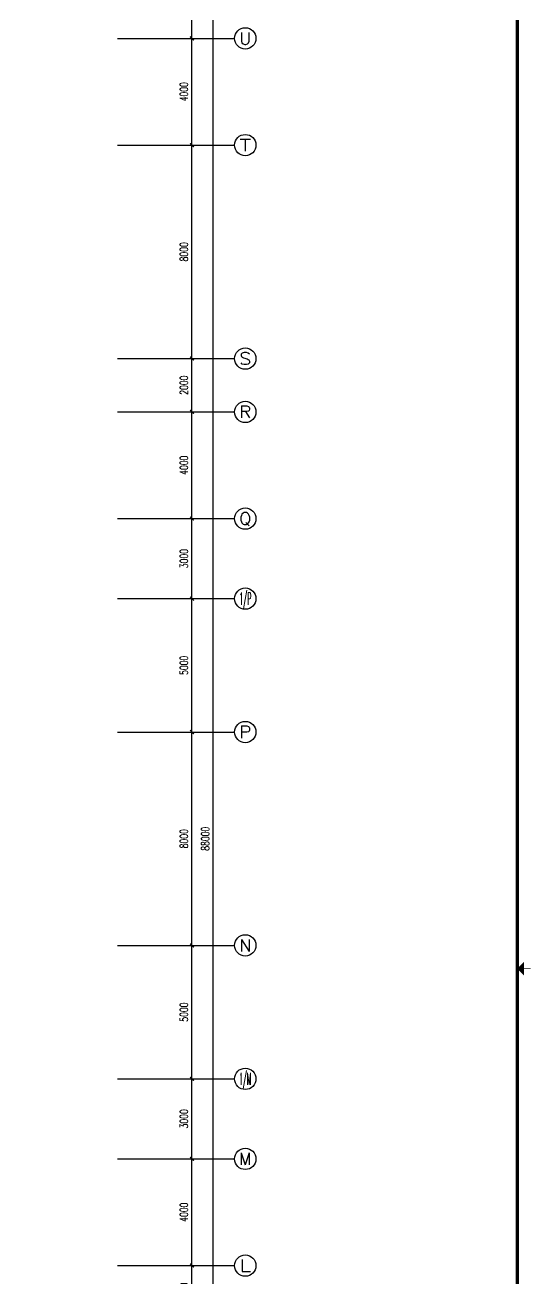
# Model space of a CAD drawing. Extents: x 190999 to 918899, y -200814 to 215286.
# Drawn here: x 815332 to 834308, y -152996 to -105996 of the extents above; entities that cross this region are included whole.
import ezdxf
from ezdxf.enums import TextEntityAlignment as Align

# ---------------------------------------------------------------- set-up
doc = ezdxf.new("R2010")
doc.units = 0
doc.header["$LTSCALE"] = 1000
doc.header["$MEASUREMENT"] = 0
doc.layers.get('Defpoints').update_dxf_attribs({"color": 1})
for name, color, linetype in [('AXIS', 3, 'Continuous'), ('AXIS_TEXT', 7, 'Continuous'), ('图框', 189, 'Continuous')]:
    doc.layers.add(name, color=color, linetype=linetype)
doc.styles.add('_TCH_AXIS', font='COMPLEX', dxfattribs={"bigfont": 'GBCBIG'})
doc.styles.add('COMPLEX', font='COMPLEX')
doc.styles.add('DIM_FONT', font='SIMPLEX', dxfattribs={"width": 0.7, "bigfont": 'GBCBIG'})
doc.dimstyles.new('DIMN', dxfattribs={"dimtxt": 300, "dimasz": 100, "dimexe": 250, "dimexo": 300, "dimgap": 150, "dimtad": 1, "dimdec": 0, "dimzin": 0, "dimdsep": 46, "dimtxsty": 'DIM_FONT', "dimblk": 'ARCHTICK', "dimcen": 0.09, "dimclrt": 7, "dimazin": 2, "dimtfac": 1, "dimtdec": 0, "dimtix": 1, "dimtmove": 2, "dimatfit": 3, "dimfxl": 0, "dimtolj": 1, "dimtzin": 0, "dimarcsym": 0})

# ---------------------------------------------------------------- blocks, each defined once
blk = doc.blocks.new('TJAD_TK_A0')
at = {"layer": '图框', "const_width": 0.3}
blk.add_lwpolyline([(1567.5, 391.74), (1567.5, 394.24)], dxfattribs=at)
at = {"layer": '图框', "const_width": 1.2}
blk.add_lwpolyline([(2152, -431.7), (2152, 389.3), (998, 389.3), (998, -431.7)], close=True, dxfattribs=at)
at = {"layer": '图框'}
blk.add_solid([(1565, 391.74), (1570, 391.74), (1567.5, 389.24)], dxfattribs=at)
blk = doc.blocks.new('_ArchTick')
at = {"const_width": 0.5}
blk.add_lwpolyline([(-0.7, -0.7), (0.7, 0.7)], dxfattribs=at)
blk = doc.blocks.new('*D1720')
at = {"layer": 'AXIS', "color": 0, "lineweight": -2}
for p, q in [((820799, -152496), (821843, -152496)), ((821593, -154496), (821593, -152496)), ((820799, -154496), (821843, -154496))]:
    blk.add_line(p, q, dxfattribs=at)
at = {"layer": 'Defpoints', "color": 0}
for p in [(820499, -152496), (821593, -152496), (820499, -154496)]:
    blk.add_point(p, dxfattribs=at)
at = {"layer": 'AXIS', "color": 0, "lineweight": -2, "xscale": 100, "yscale": 100, "zscale": 100}
for p, rotation in [((821593, -152496), 90), ((821593, -154496), 270)]:
    blk.add_blockref('_ArchTick', p, dxfattribs=dict(at, rotation=rotation))
at = {"layer": 'AXIS', "color": 7, "insert": (821293, -153496), "char_height": 300, "attachment_point": 5, "rotation": 90, "style": 'DIM_FONT'}
blk.add_mtext('\\A1;2000', dxfattribs=at)
blk = doc.blocks.new('*D1721')
at = {"layer": 'AXIS', "color": 0, "lineweight": -2}
for p, q in [((820799, -148496), (821843, -148496)), ((821593, -152496), (821593, -148496)), ((820799, -152496), (821843, -152496))]:
    blk.add_line(p, q, dxfattribs=at)
at = {"layer": 'Defpoints', "color": 0}
for p in [(820499, -148496), (821593, -148496), (820499, -152496)]:
    blk.add_point(p, dxfattribs=at)
at = {"layer": 'AXIS', "color": 0, "lineweight": -2, "xscale": 100, "yscale": 100, "zscale": 100}
for p, rotation in [((821593, -148496), 90), ((821593, -152496), 270)]:
    blk.add_blockref('_ArchTick', p, dxfattribs=dict(at, rotation=rotation))
at = {"layer": 'AXIS', "color": 7, "insert": (821293, -150496), "char_height": 300, "attachment_point": 5, "rotation": 90, "style": 'DIM_FONT'}
blk.add_mtext('\\A1;4000', dxfattribs=at)
blk = doc.blocks.new('*D1722')
at = {"layer": 'AXIS', "color": 0, "lineweight": -2}
for p, q in [((820799, -145496), (821843, -145496)), ((821593, -148496), (821593, -145496)), ((820799, -148496), (821843, -148496))]:
    blk.add_line(p, q, dxfattribs=at)
at = {"layer": 'Defpoints', "color": 0}
for p in [(820499, -145496), (821593, -145496), (820499, -148496)]:
    blk.add_point(p, dxfattribs=at)
at = {"layer": 'AXIS', "color": 0, "lineweight": -2, "xscale": 100, "yscale": 100, "zscale": 100}
for p, rotation in [((821593, -145496), 90), ((821593, -148496), 270)]:
    blk.add_blockref('_ArchTick', p, dxfattribs=dict(at, rotation=rotation))
at = {"layer": 'AXIS', "color": 7, "insert": (821293, -146996), "char_height": 300, "attachment_point": 5, "rotation": 90, "style": 'DIM_FONT'}
blk.add_mtext('\\A1;3000', dxfattribs=at)
blk = doc.blocks.new('*D1723')
at = {"layer": 'AXIS', "color": 0, "lineweight": -2}
for p, q in [((820799, -140496), (821843, -140496)), ((821593, -145496), (821593, -140496)), ((820799, -145496), (821843, -145496))]:
    blk.add_line(p, q, dxfattribs=at)
at = {"layer": 'Defpoints', "color": 0}
for p in [(820499, -140496), (821593, -140496), (820499, -145496)]:
    blk.add_point(p, dxfattribs=at)
at = {"layer": 'AXIS', "color": 0, "lineweight": -2, "xscale": 100, "yscale": 100, "zscale": 100}
for p, rotation in [((821593, -140496), 90), ((821593, -145496), 270)]:
    blk.add_blockref('_ArchTick', p, dxfattribs=dict(at, rotation=rotation))
at = {"layer": 'AXIS', "color": 7, "insert": (821293, -142996), "char_height": 300, "attachment_point": 5, "rotation": 90, "style": 'DIM_FONT'}
blk.add_mtext('\\A1;5000', dxfattribs=at)
blk = doc.blocks.new('*D1724')
at = {"layer": 'AXIS', "color": 0, "lineweight": -2}
for p, q in [((820799, -132496), (821843, -132496)), ((821593, -140496), (821593, -132496)), ((820799, -140496), (821843, -140496))]:
    blk.add_line(p, q, dxfattribs=at)
at = {"layer": 'Defpoints', "color": 0}
for p in [(820499, -132496), (821593, -132496), (820499, -140496)]:
    blk.add_point(p, dxfattribs=at)
at = {"layer": 'AXIS', "color": 0, "lineweight": -2, "xscale": 100, "yscale": 100, "zscale": 100}
for p, rotation in [((821593, -132496), 90), ((821593, -140496), 270)]:
    blk.add_blockref('_ArchTick', p, dxfattribs=dict(at, rotation=rotation))
at = {"layer": 'AXIS', "color": 7, "insert": (821293, -136496), "char_height": 300, "attachment_point": 5, "rotation": 90, "style": 'DIM_FONT'}
blk.add_mtext('\\A1;8000', dxfattribs=at)
blk = doc.blocks.new('*D1725')
at = {"layer": 'AXIS', "color": 0, "lineweight": -2}
for p, q in [((820799, -127496), (821843, -127496)), ((821593, -132496), (821593, -127496)), ((820799, -132496), (821843, -132496))]:
    blk.add_line(p, q, dxfattribs=at)
at = {"layer": 'Defpoints', "color": 0}
for p in [(820499, -127496), (821593, -127496), (820499, -132496)]:
    blk.add_point(p, dxfattribs=at)
at = {"layer": 'AXIS', "color": 0, "lineweight": -2, "xscale": 100, "yscale": 100, "zscale": 100}
for p, rotation in [((821593, -127496), 90), ((821593, -132496), 270)]:
    blk.add_blockref('_ArchTick', p, dxfattribs=dict(at, rotation=rotation))
at = {"layer": 'AXIS', "color": 7, "insert": (821293, -129996), "char_height": 300, "attachment_point": 5, "rotation": 90, "style": 'DIM_FONT'}
blk.add_mtext('\\A1;5000', dxfattribs=at)
blk = doc.blocks.new('*D1726')
at = {"layer": 'AXIS', "color": 0, "lineweight": -2}
for p, q in [((820799, -124496), (821843, -124496)), ((821593, -127496), (821593, -124496)), ((820799, -127496), (821843, -127496))]:
    blk.add_line(p, q, dxfattribs=at)
at = {"layer": 'Defpoints', "color": 0}
for p in [(820499, -124496), (821593, -124496), (820499, -127496)]:
    blk.add_point(p, dxfattribs=at)
at = {"layer": 'AXIS', "color": 0, "lineweight": -2, "xscale": 100, "yscale": 100, "zscale": 100}
for p, rotation in [((821593, -124496), 90), ((821593, -127496), 270)]:
    blk.add_blockref('_ArchTick', p, dxfattribs=dict(at, rotation=rotation))
at = {"layer": 'AXIS', "color": 7, "insert": (821293, -125996), "char_height": 300, "attachment_point": 5, "rotation": 90, "style": 'DIM_FONT'}
blk.add_mtext('\\A1;3000', dxfattribs=at)
blk = doc.blocks.new('*D1727')
at = {"layer": 'AXIS', "color": 0, "lineweight": -2}
for p, q in [((820799, -120496), (821843, -120496)), ((821593, -124496), (821593, -120496)), ((820799, -124496), (821843, -124496))]:
    blk.add_line(p, q, dxfattribs=at)
at = {"layer": 'Defpoints', "color": 0}
for p in [(820499, -120496), (821593, -120496), (820499, -124496)]:
    blk.add_point(p, dxfattribs=at)
at = {"layer": 'AXIS', "color": 0, "lineweight": -2, "xscale": 100, "yscale": 100, "zscale": 100}
for p, rotation in [((821593, -120496), 90), ((821593, -124496), 270)]:
    blk.add_blockref('_ArchTick', p, dxfattribs=dict(at, rotation=rotation))
at = {"layer": 'AXIS', "color": 7, "insert": (821293, -122496), "char_height": 300, "attachment_point": 5, "rotation": 90, "style": 'DIM_FONT'}
blk.add_mtext('\\A1;4000', dxfattribs=at)
blk = doc.blocks.new('*D1728')
at = {"layer": 'AXIS', "color": 0, "lineweight": -2}
for p, q in [((820799, -118496), (821843, -118496)), ((821593, -120496), (821593, -118496)), ((820799, -120496), (821843, -120496))]:
    blk.add_line(p, q, dxfattribs=at)
at = {"layer": 'Defpoints', "color": 0}
for p in [(820499, -118496), (821593, -118496), (820499, -120496)]:
    blk.add_point(p, dxfattribs=at)
at = {"layer": 'AXIS', "color": 0, "lineweight": -2, "xscale": 100, "yscale": 100, "zscale": 100}
for p, rotation in [((821593, -118496), 90), ((821593, -120496), 270)]:
    blk.add_blockref('_ArchTick', p, dxfattribs=dict(at, rotation=rotation))
at = {"layer": 'AXIS', "color": 7, "insert": (821293, -119496), "char_height": 300, "attachment_point": 5, "rotation": 90, "style": 'DIM_FONT'}
blk.add_mtext('\\A1;2000', dxfattribs=at)
blk = doc.blocks.new('*D1729')
at = {"layer": 'AXIS', "color": 0, "lineweight": -2}
for p, q in [((820799, -110496), (821843, -110496)), ((821593, -118496), (821593, -110496)), ((820799, -118496), (821843, -118496))]:
    blk.add_line(p, q, dxfattribs=at)
at = {"layer": 'Defpoints', "color": 0}
for p in [(820499, -110496), (821593, -110496), (820499, -118496)]:
    blk.add_point(p, dxfattribs=at)
at = {"layer": 'AXIS', "color": 0, "lineweight": -2, "xscale": 100, "yscale": 100, "zscale": 100}
for p, rotation in [((821593, -110496), 90), ((821593, -118496), 270)]:
    blk.add_blockref('_ArchTick', p, dxfattribs=dict(at, rotation=rotation))
at = {"layer": 'AXIS', "color": 7, "insert": (821293, -114496), "char_height": 300, "attachment_point": 5, "rotation": 90, "style": 'DIM_FONT'}
blk.add_mtext('\\A1;8000', dxfattribs=at)
blk = doc.blocks.new('*D1730')
at = {"layer": 'AXIS', "color": 0, "lineweight": -2}
for p, q in [((820799, -106496), (821843, -106496)), ((821593, -110496), (821593, -106496)), ((820799, -110496), (821843, -110496))]:
    blk.add_line(p, q, dxfattribs=at)
at = {"layer": 'Defpoints', "color": 0}
for p in [(820499, -106496), (821593, -106496), (820499, -110496)]:
    blk.add_point(p, dxfattribs=at)
at = {"layer": 'AXIS', "color": 0, "lineweight": -2, "xscale": 100, "yscale": 100, "zscale": 100}
for p, rotation in [((821593, -106496), 90), ((821593, -110496), 270)]:
    blk.add_blockref('_ArchTick', p, dxfattribs=dict(at, rotation=rotation))
at = {"layer": 'AXIS', "color": 7, "insert": (821293, -108496), "char_height": 300, "attachment_point": 5, "rotation": 90, "style": 'DIM_FONT'}
blk.add_mtext('\\A1;4000', dxfattribs=at)
blk = doc.blocks.new('*D1731')
at = {"layer": 'AXIS', "color": 0, "lineweight": -2}
for p, q in [((820799, -103596), (821843, -103596)), ((821593, -106496), (821593, -103596)), ((820799, -106496), (821843, -106496))]:
    blk.add_line(p, q, dxfattribs=at)
at = {"layer": 'Defpoints', "color": 0}
for p in [(820499, -103596), (821593, -103596), (820499, -106496)]:
    blk.add_point(p, dxfattribs=at)
at = {"layer": 'AXIS', "color": 0, "lineweight": -2, "xscale": 100, "yscale": 100, "zscale": 100}
for p, rotation in [((821593, -103596), 90), ((821593, -106496), 270)]:
    blk.add_blockref('_ArchTick', p, dxfattribs=dict(at, rotation=rotation))
at = {"layer": 'AXIS', "color": 7, "insert": (821293, -105046), "char_height": 300, "attachment_point": 5, "rotation": 90, "style": 'DIM_FONT'}
blk.add_mtext('\\A1;2900', dxfattribs=at)
blk = doc.blocks.new('*D1738')
at = {"layer": 'AXIS', "color": 0, "lineweight": -2}
for p, q in [((820799, -92496), (822643, -92496)), ((822393, -180496), (822393, -92496)), ((820799, -180496), (822643, -180496))]:
    blk.add_line(p, q, dxfattribs=at)
at = {"layer": 'Defpoints', "color": 0}
for p in [(820499, -92496), (822393, -92496), (820499, -180496)]:
    blk.add_point(p, dxfattribs=at)
at = {"layer": 'AXIS', "color": 0, "lineweight": -2, "xscale": 100, "yscale": 100, "zscale": 100}
for p, rotation in [((822393, -92496), 90), ((822393, -180496), 270)]:
    blk.add_blockref('_ArchTick', p, dxfattribs=dict(at, rotation=rotation))
at = {"layer": 'AXIS', "color": 7, "insert": (822093, -136496), "char_height": 300, "attachment_point": 5, "rotation": 90, "style": 'DIM_FONT'}
blk.add_mtext('\\A1;88000', dxfattribs=at)
blk = doc.blocks.new('_AXISO')
blk.add_circle((0, 0), 0.5)
at = {"layer": 'AXIS_TEXT', "style": 'COMPLEX', "width": 1.041667}
blk.add_attdef('A', text='', height=0.56, dxfattribs=at).set_placement((-0.25, -0.28), (0.25, -0.28), align=Align.FIT)

msp = doc.modelspace()

# ---------------------------------------------------------------- linework, layer by layer
at = {"layer": 'AXIS'}
for p, q in [((818798.5, -106496.3), (823193, -106496.3)), ((818798.5, -110496.3), (823193, -110496.3)), ((818798.5, -118496.3), (823193, -118496.3)), ((818798.5, -120496.3), (823193, -120496.3)), ((818798.5, -124496.3), (823193, -124496.3)), ((818798.5, -127496.3), (823193, -127496.3)), ((818798.5, -132496.3), (823193, -132496.3)), ((818798.5, -140496.3), (823193, -140496.3)), ((818798.5, -145496.3), (823193, -145496.3)), ((818798.5, -148496.3), (823193, -148496.3)), ((818798.5, -152496.3), (823193, -152496.3))]:
    msp.add_line(p, q, dxfattribs=at)

# ---------------------------------------------------------------- block references
ref = msp.add_blockref('_AXISO', (823593, -106496.3), dxfattribs=dict(at, xscale=800, yscale=800, zscale=800))
ref.add_attrib('A', 'U', dxfattribs={"layer": 'AXIS_TEXT', "height": 452.5, "style": '_TCH_AXIS', "width": 1.05}).set_placement((823366.7, -106722.6), (823819.3, -106722.6), align=Align.FIT)
ref = msp.add_blockref('_AXISO', (823593, -110496.3), dxfattribs=dict(at, xscale=800, yscale=800, zscale=800))
ref.add_attrib('A', 'T', dxfattribs={"layer": 'AXIS_TEXT', "height": 452.5, "style": '_TCH_AXIS', "width": 1.4}).set_placement((823366.7, -110722.6), (823819.3, -110722.6), align=Align.FIT)
ref = msp.add_blockref('_AXISO', (823593, -118496.3), dxfattribs=dict(at, xscale=800, yscale=800, zscale=800))
ref.add_attrib('A', 'S', dxfattribs={"layer": 'AXIS_TEXT', "height": 452.5, "style": '_TCH_AXIS', "width": 1.5}).set_placement((823366.7, -118722.6), (823819.3, -118722.6), align=Align.FIT)
ref = msp.add_blockref('_AXISO', (823593, -120496.3), dxfattribs=dict(at, xscale=800, yscale=800, zscale=800))
ref.add_attrib('A', 'R', dxfattribs={"layer": 'AXIS_TEXT', "height": 452.5, "style": '_TCH_AXIS', "width": 1.166667}).set_placement((823366.7, -120722.6), (823819.3, -120722.6), align=Align.FIT)
ref = msp.add_blockref('_AXISO', (823593, -124496.3), dxfattribs=dict(at, xscale=800, yscale=800, zscale=800))
ref.add_attrib('A', 'Q', dxfattribs={"layer": 'AXIS_TEXT', "height": 452.5, "style": '_TCH_AXIS', "width": 1.3125}).set_placement((823366.7, -124722.6), (823819.3, -124722.6), align=Align.FIT)
ref = msp.add_blockref('_AXISO', (823593, -127496.3), dxfattribs=dict(at, xscale=800, yscale=800, zscale=800))
ref.add_attrib('A', '1/P', dxfattribs={"layer": 'AXIS_TEXT', "height": 452.55, "style": '_TCH_AXIS', "width": 0.388889}).set_placement((823366.7, -127722.6), (823819.3, -127722.6), align=Align.FIT)
ref = msp.add_blockref('_AXISO', (823593, -132496.3), dxfattribs=dict(at, xscale=800, yscale=800, zscale=800))
ref.add_attrib('A', 'P', dxfattribs={"layer": 'AXIS_TEXT', "height": 452.5, "style": '_TCH_AXIS', "width": 1.235294}).set_placement((823366.7, -132722.6), (823819.3, -132722.6), align=Align.FIT)
ref = msp.add_blockref('_AXISO', (823593, -140496.3), dxfattribs=dict(at, xscale=800, yscale=800, zscale=800))
ref.add_attrib('A', 'N', dxfattribs={"layer": 'AXIS_TEXT', "height": 452.5, "style": '_TCH_AXIS', "width": 1.105263}).set_placement((823366.7, -140722.6), (823819.3, -140722.6), align=Align.FIT)
ref = msp.add_blockref('_AXISO', (823593, -145496.3), dxfattribs=dict(at, xscale=800, yscale=800, zscale=800))
ref.add_attrib('A', '1/M', dxfattribs={"layer": 'AXIS_TEXT', "height": 452.55, "style": '_TCH_AXIS', "width": 0.362069}).set_placement((823366.7, -145722.6), (823819.3, -145722.6), align=Align.FIT)
ref = msp.add_blockref('_AXISO', (823593, -148496.3), dxfattribs=dict(at, xscale=800, yscale=800, zscale=800))
ref.add_attrib('A', 'M', dxfattribs={"layer": 'AXIS_TEXT', "height": 452.5, "style": '_TCH_AXIS'}).set_placement((823366.7, -148722.6), (823819.3, -148722.6), align=Align.FIT)
ref = msp.add_blockref('_AXISO', (823593, -152496.3), dxfattribs=dict(at, xscale=800, yscale=800, zscale=800))
ref.add_attrib('A', 'L', dxfattribs={"layer": 'AXIS_TEXT', "height": 452.5, "style": '_TCH_AXIS', "width": 1.4}).set_placement((823366.7, -152722.6), (823819.3, -152722.6), align=Align.FIT)
at = {"layer": '图框', "xscale": 100, "yscale": 100, "zscale": 100, "rotation": 270}
msp.add_blockref('TJAD_TK_A0', (794868.8, 15386.5), dxfattribs=at)

# ---------------------------------------------------------------- dimensions: what is measured, and where the dimension line sits
at = {"layer": 'AXIS'}
for p1, p2, distance, picture, middle in [((820498.5, -180496.3), (820498.5, -92496.3), -1894.4, '*D1738', (822093, -136496.3)), ((820498.5, -106496.3), (820498.5, -103596.3), -1094.4, '*D1731', (821293, -105046.3)), ((820498.5, -110496.3), (820498.5, -106496.3), -1094.4, '*D1730', (821293, -108496.3)), ((820498.5, -118496.3), (820498.5, -110496.3), -1094.4, '*D1729', (821293, -114496.3)), ((820498.5, -120496.3), (820498.5, -118496.3), -1094.4, '*D1728', (821293, -119496.3)), ((820498.5, -124496.3), (820498.5, -120496.3), -1094.4, '*D1727', (821293, -122496.3)), ((820498.5, -127496.3), (820498.5, -124496.3), -1094.4, '*D1726', (821293, -125996.3)), ((820498.5, -132496.3), (820498.5, -127496.3), -1094.4, '*D1725', (821293, -129996.3)), ((820498.5, -140496.3), (820498.5, -132496.3), -1094.4, '*D1724', (821293, -136496.3)), ((820498.5, -145496.3), (820498.5, -140496.3), -1094.4, '*D1723', (821293, -142996.3)), ((820498.5, -148496.3), (820498.5, -145496.3), -1094.4, '*D1722', (821293, -146996.3)), ((820498.5, -152496.3), (820498.5, -148496.3), -1094.4, '*D1721', (821293, -150496.3)), ((820498.5, -154496.3), (820498.5, -152496.3), -1094.4, '*D1720', (821293, -153496.3))]:
    dim = msp.add_aligned_dim(p1=p1, p2=p2, distance=distance, dimstyle='DIMN', dxfattribs=at)
    dim.commit()
    dim.dimension.update_dxf_attribs({"geometry": picture, "text_midpoint": middle})

doc.saveas('drawing.dxf')
